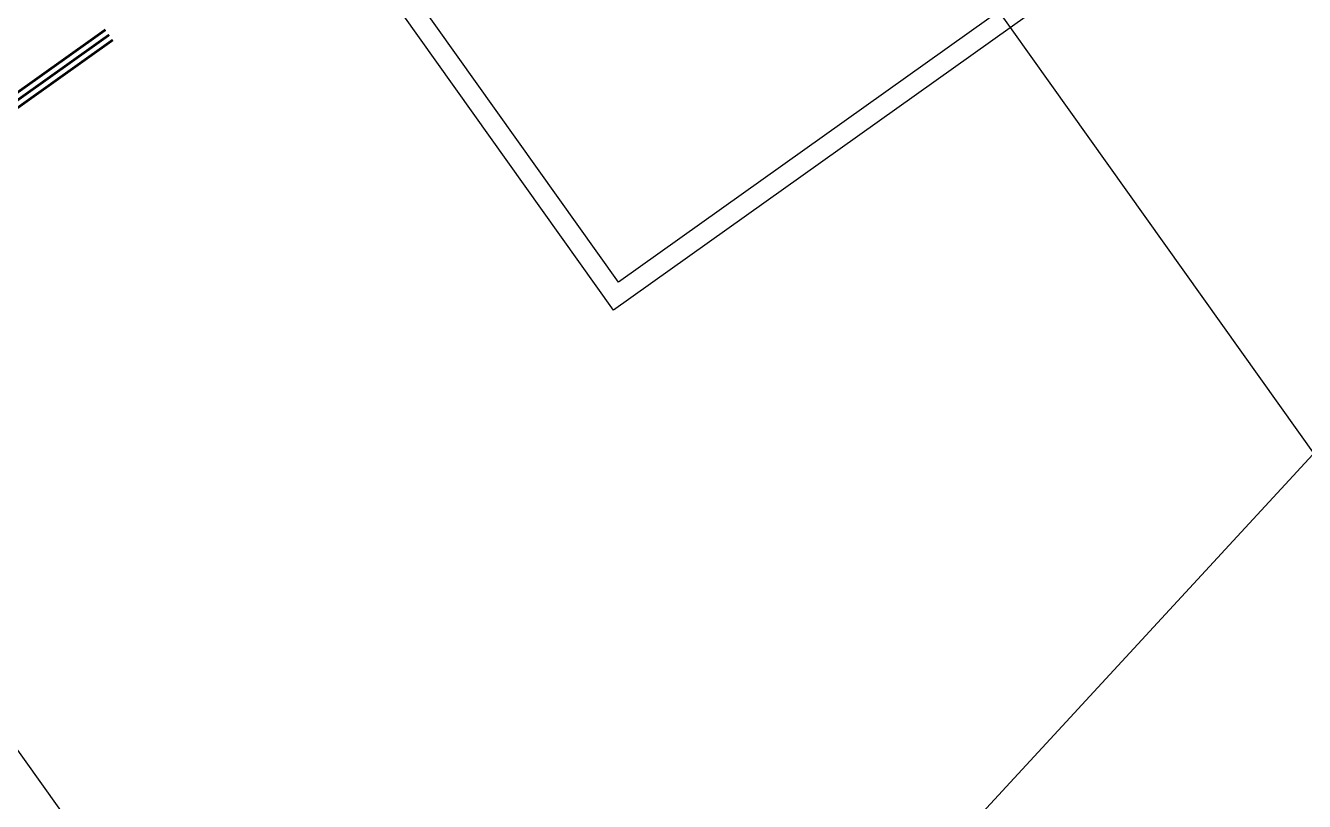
# Model space of a CAD drawing. Header units: feet. Extents: x 2321988 to 2329858, y 6722724 to 6730499.
# Drawn here: x 2326072.85 to 2326115.3, y 6726851.05 to 6726876.81 of the extents above; entities that cross this region are included whole.
import ezdxf

# ---------------------------------------------------------------- set-up
doc = ezdxf.new("R2010")
doc.units = ezdxf.units.FT
doc.header["$MEASUREMENT"] = 0
doc.layers.add('C-BESS-EQUIPMENT', color=255, linetype='Continuous')
doc.layers.add('Midpoint Site Plan$0$C-SWIR', color=8, linetype='Continuous')

msp = doc.modelspace()

# ---------------------------------------------------------------- linework, layer by layer
at = {"layer": 'C-BESS-EQUIPMENT'}
for points in [[(2326052.542, 6726951.121), (2326159.891, 6726800.452)], [(2326110.166, 6726800.018), (2326052.14, 6726881.461)]]:
    msp.add_lwpolyline(points, dxfattribs=at)
for points in [[(2326092.371, 6726867.358), (2326066.646, 6726903.464), (2326092.979, 6726922.226), (2326118.704, 6726886.12)], [(2326092.527, 6726868.288), (2326067.576, 6726903.308), (2326092.823, 6726921.296), (2326117.775, 6726886.276)]]:
    msp.add_lwpolyline(points, close=True, dxfattribs=at)

# ---------------------------------------------------------------- next in the draw order: wipeouts: each hides what was drawn before it
msp.add_wipeout([(2326044.154, 6726887.542), (2326077.858, 6726840.237), (2326077.408, 6726839.917), (2326043.705, 6726887.221)]).dxf.layer = 'C-BESS-EQUIPMENT'

# ---------------------------------------------------------------- next in the draw order: wipeouts: each hides what was drawn before it
for points in [[(2326040.082, 6726884.64), (2326073.786, 6726837.336), (2326073.336, 6726837.015), (2326039.633, 6726884.32)], [(2326083.239, 6726882.186), (2326083.481, 6726881.846), (2326075.744, 6726876.334), (2326075.502, 6726876.673)]]:
    msp.add_wipeout(points).dxf.layer = 'C-BESS-EQUIPMENT'

# ---------------------------------------------------------------- next in the draw order: linework, layer by layer
at = {"layer": 'C-BESS-EQUIPMENT', "const_width": 0.0833}
for points in [[(2326075.502, 6726876.673), (2326070.65, 6726873.216)], [(2326075.623, 6726876.503), (2326070.77, 6726873.046)], [(2326075.744, 6726876.334), (2326070.891, 6726872.876)]]:
    msp.add_lwpolyline(points, dxfattribs=at)
at = {"layer": 'Midpoint Site Plan$0$C-SWIR'}
msp.add_line((2326056.719, 6726798.773), (2326172.419, 6726924.182), dxfattribs=at)

doc.saveas('drawing.dxf')
